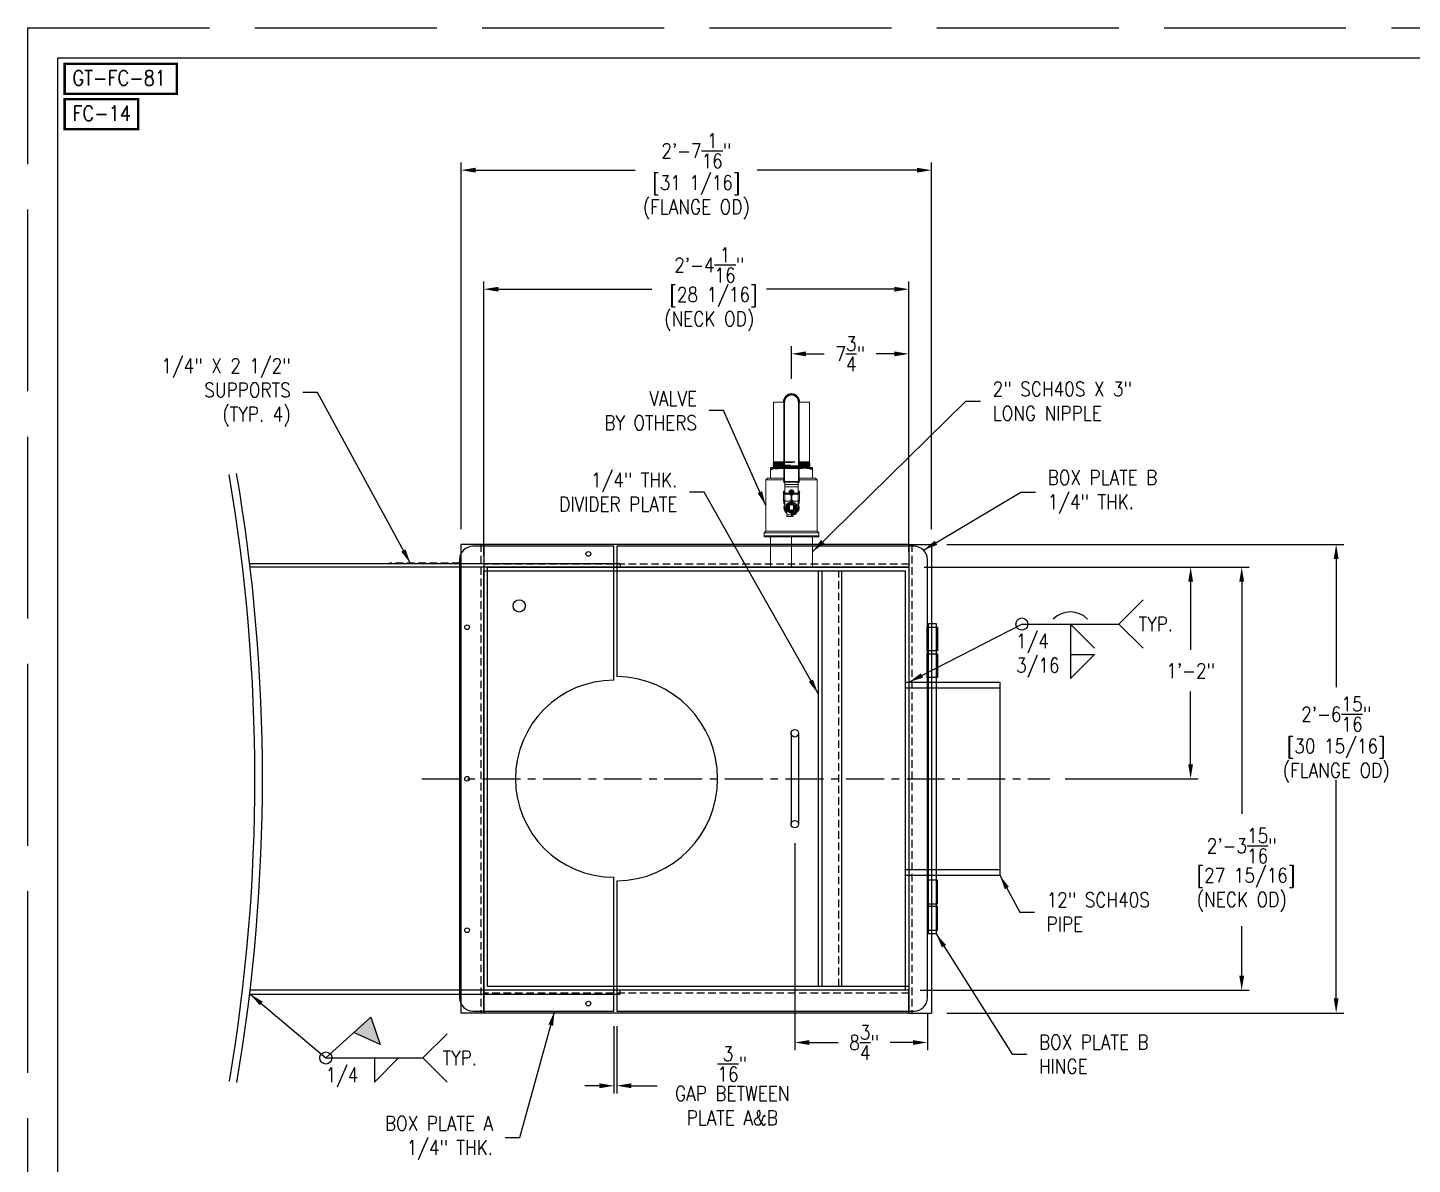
# Model space of a CAD drawing. Extents: x -36 to 1116, y 36 to 900.
# Drawn here: x -36 to 512, y 450 to 900 of the extents above; entities that cross this region are included whole.
import ezdxf
from ezdxf.enums import TextEntityAlignment as Align

# ---------------------------------------------------------------- set-up
doc = ezdxf.new("R2010")
doc.units = 0
doc.header["$LTSCALE"] = 12
doc.header["$MEASUREMENT"] = 0
doc.header["$PDMODE"] = 33
doc.header["$PDSIZE"] = -0.5
for name, pattern in [('AM_ISO02W050', [7.5, 6, -1.5]), ('CENTER', [2, 1.25, -0.25, 0.25, -0.25]), ('HIDDEN', [0.375, 0.25, -0.125])]:
    doc.linetypes.add(name, pattern=pattern)
doc.layers.get('0').update_dxf_attribs({"linetype": 'CONTINUOUS'})
doc.layers.get('Defpoints').update_dxf_attribs({"linetype": 'CONTINUOUS'})
for name, color, linetype in [('1.25x1.25x.25', 34, 'CONTINUOUS'), ('12 PIPE', 7, 'CONTINUOUS'), ('CENTER', 6, 'CENTER'), ('COVER', 3, 'CONTINUOUS'), ('DIM', 1, 'CONTINUOUS'), ('HANDLE', 2, 'CONTINUOUS'), ('HATCH', 11, 'CONTINUOUS'), ('SHELL', 40, 'CONTINUOUS'), ('TEXT', 4, 'CONTINUOUS')]:
    doc.layers.add(name, color=color, linetype=linetype)
doc.layers.add('AM_0', color=7, linetype='CONTINUOUS', lineweight=30)
doc.layers.add('AM_3', color=6, linetype='HIDDEN', lineweight=25)
doc.styles.add('ROMANS', font='ROMANS.shx', dxfattribs={"width": 0.85, "height": 5.76})
doc.styles.get("Standard").update_dxf_attribs({"font": 'sanss___.ttf'})
doc.dimstyles.get("Standard").update_dxf_attribs({"dimtxt": 0.18, "dimasz": 0.18, "dimexe": 0.18, "dimexo": 0.0625, "dimgap": 0.09, "dimtad": 0, "dimtih": 1, "dimtoh": 1, "dimdec": 4, "dimzin": 0, "dimdsep": 46, "dimtxsty": 'Standard', "dimcen": 0.09, "dimadec": 0, "dimazin": 0, "dimtfac": 1, "dimtdec": 4, "dimtofl": 0, "dimtmove": 0, "dimatfit": 3, "dimfxl": 1, "dimtolj": 1, "dimtzin": 0, "dimarcsym": 0})

# ---------------------------------------------------------------- blocks, each defined once
blk = doc.blocks.new('*D181')
at = {"layer": 'Defpoints', "color": 0, "transparency": 16777216}
for p in [(312.95, 796.4), (312.95, 686.33), (144.58, 684.83)]:
    blk.add_point(p, dxfattribs=at)
at = {"layer": 'DIM', "color": 0, "lineweight": -2, "transparency": 16777216}
for p, q in [((144.58, 690.83), (144.58, 799.4)), ((150.34, 796.4), (211.1, 796.4)), ((307.19, 796.4), (256.61, 796.4)), ((312.95, 692.33), (312.95, 799.4))]:
    blk.add_line(p, q, dxfattribs=at)
at = {"layer": 'DIM', "color": 0, "transparency": 16777216}
for points in [[(150.34, 797.36), (150.34, 795.44), (144.58, 796.4)], [(307.19, 797.36), (307.19, 795.44), (312.95, 796.4)]]:
    blk.add_solid(points, dxfattribs=at)
at = {"layer": 'DIM', "color": 0, "transparency": 16777216, "insert": (233.85, 796.4), "char_height": 5.76, "attachment_point": 5, "style": 'ROMANS'}
blk.add_mtext('\\A1;2\'-4{\\H1x;\\S1/16;}"\\P [28 1/16]\\P(NECK OD)', dxfattribs=at)
blk = doc.blocks.new('*D182')
at = {"layer": 'Defpoints', "color": 0, "transparency": 16777216}
for p in [(312.95, 686.33), (311.45, 518.71), (444.72, 518.71)]:
    blk.add_point(p, dxfattribs=at)
at = {"layer": 'DIM', "color": 0, "lineweight": -2, "transparency": 16777216}
for p, q in [((318.95, 686.33), (447.72, 686.33)), ((444.72, 680.57), (444.72, 588.58)), ((444.72, 524.47), (444.72, 544.15)), ((317.45, 518.71), (447.72, 518.71))]:
    blk.add_line(p, q, dxfattribs=at)
at = {"layer": 'DIM', "color": 0, "transparency": 16777216}
for points in [[(443.76, 680.57), (445.68, 680.57), (444.72, 686.33)], [(443.76, 524.47), (445.68, 524.47), (444.72, 518.71)]]:
    blk.add_solid(points, dxfattribs=at)
at = {"layer": 'DIM', "color": 0, "transparency": 16777216, "insert": (444.72, 566.36), "char_height": 5.76, "attachment_point": 5, "style": 'ROMANS'}
blk.add_mtext('\\A1;2\'-3{\\H1x;\\S15/16;}"\\P [27 15/16]\\P(NECK OD)', dxfattribs=at)
blk = doc.blocks.new('*D183')
at = {"layer": 'Defpoints', "color": 0, "transparency": 16777216}
for p in [(312.95, 686.33), (368.75, 602.52), (424.49, 602.52)]:
    blk.add_point(p, dxfattribs=at)
at = {"layer": 'DIM', "color": 0, "lineweight": -2, "transparency": 16777216}
for p, q in [((318.95, 686.33), (427.49, 686.33)), ((424.49, 680.57), (424.49, 653.51)), ((424.49, 608.28), (424.49, 637.06)), ((374.75, 602.52), (427.49, 602.52))]:
    blk.add_line(p, q, dxfattribs=at)
at = {"layer": 'DIM', "color": 0, "transparency": 16777216}
for points in [[(423.53, 680.57), (425.45, 680.57), (424.49, 686.33)], [(423.53, 608.28), (425.45, 608.28), (424.49, 602.52)]]:
    blk.add_solid(points, dxfattribs=at)
at = {"layer": 'DIM', "color": 0, "transparency": 16777216, "insert": (424.49, 645.29), "char_height": 5.76, "attachment_point": 5, "style": 'ROMANS'}
blk.add_mtext('\\A1;1\'-2"', dxfattribs=at)
blk = doc.blocks.new('*D184')
at = {"layer": 'Defpoints', "color": 0, "transparency": 16777216}
for p in [(321.9, 843.56), (135.58, 695.33), (321.9, 695.33)]:
    blk.add_point(p, dxfattribs=at)
at = {"layer": 'DIM', "color": 0, "lineweight": -2, "transparency": 16777216}
for p, q in [((135.58, 701.33), (135.58, 846.56)), ((321.9, 701.33), (321.9, 846.56)), ((141.34, 843.56), (204.58, 843.56)), ((316.14, 843.56), (252.9, 843.56))]:
    blk.add_line(p, q, dxfattribs=at)
at = {"layer": 'DIM', "color": 0, "transparency": 16777216}
for points in [[(141.34, 844.52), (141.34, 842.6), (135.58, 843.56)], [(316.14, 844.52), (316.14, 842.6), (321.9, 843.56)]]:
    blk.add_solid(points, dxfattribs=at)
at = {"layer": 'DIM', "color": 0, "transparency": 16777216, "char_height": 5.76, "attachment_point": 5, "style": 'ROMANS'}
for s, insert in [('\\A1;2\'-7{\\H1x;\\S1/16;}"', (228.74, 851.24)), ('\\A1;[31 1/16]\\P(FLANGE OD)', (228.74, 832.86))]:
    blk.add_mtext(s, dxfattribs=dict(at, insert=insert))
blk = doc.blocks.new('*D185')
at = {"layer": 'Defpoints', "color": 0, "transparency": 16777216}
for p in [(321.9, 695.33), (321.95, 509.71), (482.12, 509.71)]:
    blk.add_point(p, dxfattribs=at)
at = {"layer": 'DIM', "color": 0, "lineweight": -2, "transparency": 16777216}
for p, q in [((327.9, 695.33), (485.12, 695.33)), ((482.12, 689.57), (482.12, 638.77)), ((482.12, 515.47), (482.12, 602.02)), ((327.95, 509.71), (485.12, 509.71))]:
    blk.add_line(p, q, dxfattribs=at)
at = {"layer": 'DIM', "color": 0, "transparency": 16777216}
for points in [[(481.16, 689.57), (483.08, 689.57), (482.12, 695.33)], [(481.16, 515.47), (483.08, 515.47), (482.12, 509.71)]]:
    blk.add_solid(points, dxfattribs=at)
at = {"layer": 'DIM', "color": 0, "transparency": 16777216, "char_height": 5.76, "attachment_point": 5, "style": 'ROMANS'}
for s, insert in [('\\A1;2\'-6{\\H1x;\\S15/16;}"', (482.12, 628.08)), ('\\A1;[30 15/16]\\P(FLANGE OD)', (482.12, 609.7))]:
    blk.add_mtext(s, dxfattribs=dict(at, insert=insert))
blk = doc.blocks.new('*D190')
at = {"layer": 'Defpoints', "color": 0, "transparency": 16777216}
for p in [(266.45, 770.8), (266.45, 754.91), (312.95, 686.33)]:
    blk.add_point(p, dxfattribs=at)
at = {"layer": 'DIM', "color": 0, "lineweight": -2, "transparency": 16777216}
for p, q in [((266.45, 760.91), (266.45, 773.8)), ((312.95, 692.33), (312.95, 773.8)), ((272.21, 770.8), (279.42, 770.8)), ((307.19, 770.8), (299.98, 770.8))]:
    blk.add_line(p, q, dxfattribs=at)
at = {"layer": 'DIM', "color": 0, "transparency": 16777216}
for points in [[(272.21, 771.76), (272.21, 769.84), (266.45, 770.8)], [(307.19, 771.76), (307.19, 769.84), (312.95, 770.8)]]:
    blk.add_solid(points, dxfattribs=at)
at = {"layer": 'DIM', "color": 0, "transparency": 16777216, "insert": (289.7, 770.8), "char_height": 5.76, "attachment_point": 5, "style": 'ROMANS'}
blk.add_mtext('\\A1;7{\\H1x;\\S3/4;}"', dxfattribs=at)
blk = doc.blocks.new('*D191')
at = {"layer": 'Defpoints', "color": 0, "transparency": 16777216}
for p in [(267.76, 583.02), (320.26, 515.71), (267.76, 498.03)]:
    blk.add_point(p, dxfattribs=at)
at = {"layer": 'DIM', "color": 0, "lineweight": -2, "transparency": 16777216}
for p, q in [((267.76, 577.02), (267.76, 495.03)), ((320.26, 509.71), (320.26, 495.03)), ((273.52, 498.03), (284.9, 498.03)), ((314.5, 498.03), (305.46, 498.03))]:
    blk.add_line(p, q, dxfattribs=at)
at = {"layer": 'DIM', "color": 0, "transparency": 16777216}
for points in [[(273.52, 498.99), (273.52, 497.07), (267.76, 498.03)], [(314.5, 498.99), (314.5, 497.07), (320.26, 498.03)]]:
    blk.add_solid(points, dxfattribs=at)
at = {"layer": 'DIM', "color": 0, "transparency": 16777216, "insert": (295.18, 498.03), "char_height": 5.76, "attachment_point": 5, "style": 'ROMANS'}
blk.add_mtext('\\A1;8{\\H1x;\\S3/4;}"', dxfattribs=at)
blk = doc.blocks.new('*D218')
at = {"layer": 'Defpoints', "color": 0, "transparency": 16777216}
for p in [(196.14, 510.46), (197.26, 510.46), (196.14, 480.9)]:
    blk.add_point(p, dxfattribs=at)
at = {"layer": 'DIM', "color": 0, "lineweight": -2, "transparency": 16777216}
for p, q in [((196.14, 504.46), (196.14, 477.9)), ((197.26, 504.46), (197.26, 477.9)), ((190.38, 480.9), (184.62, 480.9)), ((203.02, 480.9), (213.24, 480.9))]:
    blk.add_line(p, q, dxfattribs=at)
at = {"layer": 'DIM', "color": 0, "transparency": 16777216}
for points in [[(190.38, 481.86), (190.38, 479.94), (196.14, 480.9)], [(203.02, 481.86), (203.02, 479.94), (197.26, 480.9)]]:
    blk.add_solid(points, dxfattribs=at)
at = {"layer": 'DIM', "color": 0, "transparency": 16777216, "insert": (242.98, 480.9), "char_height": 5.76, "attachment_point": 5, "style": 'ROMANS'}
blk.add_mtext('\\A1;{\\H1x;\\S3/16;}"\\PGAP BETWEEN\\PPLATE A&B', dxfattribs=at)
blk = doc.blocks.new('A$C0E4B500F')
at = {"layer": 'HATCH'}
blk.add_hatch(color=3, dxfattribs=at).paths.add_polyline_path([(10.5, 19.5), (0, 24), (0, 15)])
at = {"layer": 'DIM'}
for p, q in [((0, 0), (0, 24)), ((0, 24), (10.5, 19.5)), ((10.5, 19.5), (0, 15))]:
    blk.add_line(p, q, dxfattribs=at)
blk = doc.blocks.new('A$C7fe541e7')
at = {"layer": 'AM_0', "lineweight": 18}
for p, q in [((-26.81, 32.64), (-26.81, 20.82)), ((-26.81, 32.64), (-24.78, 32.64)), ((-24.66, 32.76), (-24.78, 32.76)), ((-24.78, 16.95), (-24.78, 32.76)), ((-24.66, 32.76), (-24.66, 16.95)), ((-21.84, 32.76), (-21.72, 32.76)), ((-21.84, 16.95), (-21.84, 32.76)), ((-21.72, 32.76), (-21.72, 16.95)), ((-21.72, 32.64), (-19.69, 32.64)), ((-19.69, 20.82), (-19.69, 32.64)), ((-27.38, 19.36), (-27.38, 19.73)), ((-27.38, 19.73), (-25.31, 19.73)), ((-27.38, 17.62), (-27.38, 19.36)), ((-26.81, 20.82), (-26.8, 20.75)), ((-24.78, 20.82), (-26.81, 20.82)), ((-26.79, 20.76), (-26.81, 20.75)), ((-26.81, 20.74), (-26.81, 20.71)), ((-26.81, 20.71), (-26.78, 20.69)), ((-26.81, 20.71), (-26.8, 20.71)), ((-26.73, 20.53), (-26.8, 20.48)), ((-26.8, 20.48), (-26.8, 20.45)), ((-26.79, 20.22), (-26.79, 20.19)), ((-26.79, 19.96), (-26.78, 19.93)), ((-26.78, 20.69), (-26.73, 20.52)), ((-26.78, 19.93), (-26.77, 19.93)), ((-26.7, 20.39), (-26.67, 20.29)), ((-26.62, 20.09), (-26.62, 20.06)), ((-26.62, 19.83), (-26.62, 19.8)), ((-26.16, 20.11), (-25.99, 20.11)), ((-25.31, 19.73), (-24.78, 19.73)), ((-24.78, 20.49), (-25.18, 20.49)), ((-24.78, 20.75), (-24.85, 20.75)), ((-20.14, 20.82), (-21.72, 20.82)), ((-21.24, 20.8), (-21.72, 20.79)), ((-21.58, 20.53), (-21.72, 20.53)), ((-21.5, 19.75), (-21.72, 19.75)), ((-21.72, 19.73), (-21.19, 19.73)), ((-19.12, 19.73), (-21.19, 19.73)), ((-20.34, 20.81), (-20.15, 20.82)), ((-20.15, 20.82), (-20.14, 20.82)), ((-19.69, 20.82), (-20.14, 20.82)), ((-19.88, 19.93), (-19.88, 19.96)), ((-19.86, 20.18), (-19.84, 20.23)), ((-19.8, 20.41), (-19.76, 20.54)), ((-19.77, 20.53), (-19.7, 20.58)), ((-19.74, 20.64), (-19.69, 20.82)), ((-19.69, 20.61), (-19.74, 20.64)), ((-19.72, 20.32), (-19.73, 20.31)), ((-19.72, 19.8), (-19.72, 19.83)), ((-19.71, 20.06), (-19.71, 20.09)), ((-19.7, 20.58), (-19.7, 20.58)), ((-19.7, 20.32), (-19.7, 20.35)), ((-19.69, 20.58), (-19.69, 20.61)), ((-19.12, 19.73), (-19.12, 19.36)), ((-19.12, 17.62), (-19.12, 19.36)), ((-28.01, 17.62), (-28.34, 17.29)), ((-28.34, 17.29), (-28.34, 7.13)), ((-24.78, 17.29), (-28.34, 17.29)), ((-27.38, 17.62), (-28.01, 17.62)), ((-24.78, 17.62), (-27.38, 17.62)), ((-24.66, 16.95), (-24.78, 16.95)), ((-24.66, 16.95), (-21.84, 16.95)), ((-24.66, 16.83), (-24.66, 16.95)), ((-21.84, 16.83), (-24.66, 16.83)), ((-24.6, 16.83), (-24.6, 16.33)), ((-21.9, 16.83), (-21.9, 16.33)), ((-21.72, 16.95), (-21.84, 16.95)), ((-21.84, 16.83), (-21.84, 16.95)), ((-19.12, 17.62), (-21.72, 17.62)), ((-18.16, 17.29), (-21.72, 17.29)), ((-18.49, 17.62), (-19.12, 17.62)), ((-18.16, 17.29), (-18.49, 17.62)), ((-18.16, 7.13), (-18.16, 17.29)), ((-24.84, 14.84), (-24.84, 14.62)), ((-24.84, 13.23), (-24.84, 14.62)), ((-24.6, 16.33), (-21.9, 16.33)), ((-24.6, 15.9), (-24.6, 16.33)), ((-21.9, 15.9), (-24.6, 15.9)), ((-24.6, 15.9), (-24.6, 14.62)), ((-24.6, 14.62), (-23.55, 14.62)), ((-23.55, 14.45), (-24.6, 14.45)), ((-24.6, 14.45), (-24.6, 13.06)), ((-22.87, 15.01), (-23.63, 15.01)), ((-23.55, 14.45), (-23.55, 14.62)), ((-23.31, 14.45), (-23.31, 14.28)), ((-23.31, 13.23), (-23.31, 14.28)), ((-23.19, 14.28), (-23.19, 14.45)), ((-23.19, 13.23), (-23.19, 14.28)), ((-22.95, 14.62), (-22.95, 14.45)), ((-22.95, 14.62), (-21.9, 14.62)), ((-21.9, 14.45), (-22.95, 14.45)), ((-21.9, 16.33), (-21.9, 15.9)), ((-21.9, 15.9), (-21.9, 14.62)), ((-21.9, 13.06), (-21.9, 14.45)), ((-21.66, 14.62), (-21.66, 14.84)), ((-21.66, 14.62), (-21.66, 13.23)), ((-24.75, 12.6), (-24.75, 13.1)), ((-24.75, 12.6), (-24.72, 12.6)), ((-24.72, 13.09), (-24.72, 12.6)), ((-24.72, 12.6), (-24.72, 12.57)), ((-24.72, 12.6), (-24.6, 12.6)), ((-24.6, 12.57), (-24.72, 12.57)), ((-24.6, 13.06), (-24.6, 11.82)), ((-23.55, 13.06), (-24.6, 13.06)), ((-24.28, 12.42), (-23.77, 12.72)), ((-24.28, 11.82), (-24.28, 12.42)), ((-24.28, 11.23), (-24.28, 11.82)), ((-23.77, 10.93), (-24.28, 11.23)), ((-23.77, 12.72), (-23.25, 13.01)), ((-23.62, 12.36), (-23.62, 12.27)), ((-23.62, 11.37), (-23.62, 12.27)), ((-23.62, 11.37), (-23.62, 11.28)), ((-23.14, 13.13), (-23.36, 13.13)), ((-23.31, 13.23), (-23.19, 13.23)), ((-23.25, 13.01), (-22.73, 12.72)), ((-21.9, 13.06), (-22.95, 13.06)), ((-22.87, 12.27), (-22.87, 12.36)), ((-22.87, 12.27), (-22.87, 11.37)), ((-22.87, 11.28), (-22.87, 11.37)), ((-22.73, 12.72), (-22.22, 12.42)), ((-22.22, 11.23), (-22.73, 10.93)), ((-22.22, 12.42), (-22.22, 11.82)), ((-22.22, 11.82), (-22.22, 11.23)), ((-21.9, 13.06), (-21.9, 11.82)), ((-21.9, 12.6), (-21.78, 12.6)), ((-21.78, 12.57), (-21.9, 12.57)), ((-21.78, 12.6), (-21.78, 13.09)), ((-21.75, 12.6), (-21.78, 12.6)), ((-21.78, 12.57), (-21.78, 12.6)), ((-21.75, 13.1), (-21.75, 12.6)), ((-24.15, 10.82), (-24.15, 10.38)), ((-24.15, 10.38), (-23.25, 10.38)), ((-24.15, 10.01), (-24.15, 10.38)), ((-23.25, 10.01), (-24.15, 10.01)), ((-23.25, 10.63), (-23.77, 10.93)), ((-22.73, 10.93), (-23.25, 10.63)), ((-23.25, 10.38), (-23.25, 10.47)), ((-23.25, 10.38), (-23.25, 10.01)), ((-23.25, 10.11), (-23.22, 10.11)), ((-23.22, 10.44), (-23.22, 10.47)), ((-23.22, 10.44), (-23.22, 10.11)), ((-23.22, 10.08), (-23.22, 10.11)), ((-23.22, 10.11), (-22.98, 10.11)), ((-22.98, 10.08), (-23.22, 10.08)), ((-22.98, 10.11), (-22.91, 10.48)), ((-22.98, 10.11), (-22.95, 10.11)), ((-22.98, 10.08), (-22.98, 10.11)), ((-22.88, 10.51), (-22.95, 10.11)), ((-22.91, 10.48), (-22.92, 10.51)), ((-28.34, 7.13), (-28.66, 6.81)), ((-28.66, 6.81), (-28.66, 6.22)), ((-17.84, 6.81), (-28.66, 6.81)), ((-28.66, 6.22), (-28.66, 6.02)), ((-17.84, 6.22), (-28.66, 6.22)), ((-17.84, 6.02), (-28.66, 6.02)), ((-18.16, 7.13), (-28.34, 7.13)), ((-27.38, 0), (-27.38, 6.02)), ((-23.25, 0), (-23.25, 6.02)), ((-19.12, 0), (-19.12, 6.02)), ((-17.84, 6.81), (-18.16, 7.13)), ((-17.84, 6.22), (-17.84, 6.81)), ((-17.84, 6.02), (-17.84, 6.22))]:
    blk.add_line(p, q, dxfattribs=at)
at = {"layer": 'AM_0', "flags": 128}
for points in [[(-26.54, 20.72), (-26.73, 20.72), (-26.81, 20.71)], [(-26.8, 20.48), (-26.78, 20.75), (-26.66, 20.76), (-26.43, 20.76), (-26.12, 20.77), (-25.72, 20.78), (-25.27, 20.79), (-24.78, 20.53)], [(-26.8, 20.45), (-26.72, 20.4), (-26.69, 20.38)], [(-26.79, 20.22), (-26.75, 20.49), (-26.6, 20.5), (-26.36, 20.5), (-26.02, 20.51), (-25.61, 20.52), (-25.13, 20.53), (-24.78, 20.27)], [(-26.66, 20.46), (-26.78, 20.45), (-26.79, 20.45)], [(-26.67, 20.3), (-26.71, 20.27), (-26.79, 20.22)], [(-26.78, 19.96), (-26.79, 20.22), (-26.71, 20.23), (-26.54, 20.24), (-26.27, 20.25), (-25.92, 20.25), (-25.49, 20.26), (-25, 20.27), (-24.78, 20.01)], [(-26.79, 20.19), (-26.71, 20.14), (-26.62, 20.09)], [(-26.74, 20.19), (-26.79, 20.19), (-26.79, 20.19)], [(-26.62, 20.06), (-26.7, 20.01), (-26.79, 19.96)], [(-26.47, 19.94), (-26.68, 19.94), (-26.78, 19.93)], [(-26.78, 19.92), (-26.7, 19.88), (-26.62, 19.83)], [(-26.61, 19.8), (-26.7, 19.75), (-26.78, 19.7)], [(-26.3, 20.21), (-26.57, 20.2), (-26.74, 20.19)], [(-26.69, 20.39), (-26.7, 20.39), (-26.64, 20.4), (-26.49, 20.4), (-26.24, 20.41), (-25.91, 20.42), (-25.5, 20.43), (-25.04, 20.44), (-24.78, 20.44)], [(-24.78, 20.33), (-24.92, 20.33), (-25.4, 20.33), (-25.81, 20.32), (-26.16, 20.31), (-26.42, 20.31), (-26.59, 20.3), (-26.67, 20.3), (-26.66, 20.29)], [(-26.1, 20.47), (-26.43, 20.47), (-26.66, 20.46)], [(-26.6, 19.8), (-26.58, 19.54), (-26.44, 19.55), (-26.21, 19.55), (-25.89, 19.56), (-25.48, 19.57), (-25, 19.58), (-24.46, 19.58), (-23.89, 19.59), (-23.3, 19.6), (-22.7, 19.61), (-22.13, 19.61), (-21.59, 19.62), (-21.1, 19.63), (-20.67, 19.64), (-20.33, 19.64), (-20.08, 19.65), (-19.93, 19.66), (-19.89, 19.67), (-19.95, 19.67), (-20.11, 19.68), (-20.38, 19.69), (-20.73, 19.69), (-21.16, 19.7), (-21.66, 19.71), (-22.21, 19.72), (-22.79, 19.72), (-23.38, 19.73), (-23.98, 19.74), (-24.54, 19.75), (-25.07, 19.75), (-25.54, 19.76), (-25.94, 19.77), (-26.26, 19.78), (-26.48, 19.78), (-26.59, 19.79), (-26.61, 19.8), (-26.52, 19.81), (-26.32, 19.81), (-26.03, 19.82), (-25.65, 19.83), (-25.19, 19.83), (-24.68, 19.84), (-24.12, 19.85), (-23.53, 19.86), (-22.93, 19.86), (-22.34, 19.87), (-21.79, 19.88), (-21.27, 19.89), (-20.82, 19.89), (-20.45, 19.9), (-20.16, 19.91), (-19.97, 19.92), (-19.89, 19.92), (-19.91, 19.93), (-20.03, 19.94), (-20.26, 19.95), (-20.58, 19.95), (-20.98, 19.96), (-21.46, 19.97), (-21.99, 19.97), (-22.56, 19.98), (-23.15, 19.99), (-23.75, 20), (-24.33, 20), (-24.88, 20.01), (-25.38, 20.02), (-25.8, 20.03), (-26.15, 20.03), (-26.41, 20.04), (-26.57, 20.05), (-26.62, 20.06), (-26.57, 20.06), (-26.41, 20.07), (-26.16, 20.08), (-25.81, 20.09), (-25.38, 20.09), (-24.89, 20.1), (-24.78, 19.84)], [(-26.6, 19.83), (-26.58, 19.57), (-26.44, 19.58), (-26.21, 19.59), (-25.89, 19.59), (-25.48, 19.6), (-25, 19.61), (-24.78, 19.87)], [(-25.86, 20.74), (-26.24, 20.73), (-26.54, 20.72)], [(-25.77, 19.96), (-26.17, 19.95), (-26.47, 19.94)], [(-25.49, 20.22), (-25.94, 20.22), (-26.3, 20.21)], [(-26.15, 19.73), (-25.88, 19.99), (-25.45, 20), (-24.95, 20.01), (-24.78, 19.75)], [(-25.18, 20.49), (-25.68, 20.48), (-26.1, 20.47)], [(-24.85, 20.75), (-25.39, 20.75), (-25.86, 20.74)], [(-24.78, 19.97), (-25.29, 19.97), (-25.77, 19.96)], [(-24.78, 20.23), (-24.97, 20.23), (-25.49, 20.22)], [(-24.78, 19.7), (-24.78, 19.7), (-25.31, 19.73)], [(-24.78, 20.79), (-24.74, 20.79), (-24.18, 20.8), (-23.58, 20.81), (-23.09, 20.81), (-22.6, 20.82)], [(-21.72, 20.31), (-21.69, 20.57), (-21.18, 20.57), (-20.72, 20.58), (-20.34, 20.59), (-20.03, 20.6), (-19.83, 20.6), (-19.71, 20.61), (-19.71, 20.35)], [(-19.81, 20.41), (-19.8, 20.41), (-19.89, 20.4), (-20.08, 20.39), (-20.31, 20.39), (-20.61, 20.38), (-20.96, 20.38), (-21.37, 20.37), (-21.72, 20.37)], [(-21.72, 20.05), (-21.57, 20.31), (-21.06, 20.32), (-20.63, 20.32), (-20.26, 20.33), (-19.98, 20.34), (-19.8, 20.34), (-19.71, 20.35), (-19.72, 20.09)], [(-20.87, 20.28), (-21.37, 20.27), (-21.72, 20.27)], [(-21.72, 20.18), (-21.57, 20.19), (-21.1, 20.19), (-20.68, 20.2), (-20.35, 20.21), (-20.09, 20.22), (-19.92, 20.23), (-19.85, 20.23), (-19.85, 20.24)], [(-19.86, 20.18), (-19.86, 20.18), (-19.92, 20.17), (-20.07, 20.17), (-20.33, 20.16), (-20.67, 20.15), (-21.09, 20.15), (-21.58, 20.14), (-21.72, 20.14)], [(-21.72, 19.79), (-21.43, 20.05), (-20.96, 20.06), (-20.53, 20.06), (-20.19, 20.07), (-19.93, 20.08), (-19.77, 20.08), (-19.71, 20.09), (-19.72, 19.83)], [(-21.17, 20.02), (-21.71, 20.01), (-21.72, 20.01)], [(-21.72, 19.91), (-21.27, 19.92), (-20.82, 19.93), (-20.45, 19.93), (-20.16, 19.94), (-19.97, 19.95), (-19.89, 19.96), (-19.89, 19.96)], [(-21.19, 19.73), (-21.33, 19.72), (-21.72, 19.7)], [(-20.59, 20.55), (-21.05, 20.54), (-21.58, 20.53)], [(-20.54, 19.77), (-20.99, 19.76), (-21.5, 19.75)], [(-20.34, 20.81), (-20.75, 20.81), (-21.24, 20.8)], [(-20.31, 20.03), (-20.7, 20.02), (-21.17, 20.02)], [(-20.1, 20.3), (-20.44, 20.29), (-20.87, 20.28)], [(-19.94, 20.56), (-20.22, 20.56), (-20.59, 20.55)], [(-19.92, 19.78), (-20.19, 19.77), (-20.54, 19.77)], [(-19.81, 20.05), (-20.01, 20.04), (-20.31, 20.03)], [(-19.73, 20.31), (-19.86, 20.3), (-20.1, 20.3)], [(-19.7, 20.58), (-19.76, 20.57), (-19.94, 20.56)], [(-19.73, 19.79), (-19.77, 19.79), (-19.92, 19.78)], [(-19.89, 19.7), (-19.8, 19.75), (-19.72, 19.79)], [(-19.88, 19.96), (-19.8, 20.01), (-19.71, 20.06)], [(-19.72, 19.83), (-19.8, 19.88), (-19.88, 19.93)], [(-19.71, 20.09), (-19.79, 20.14), (-19.86, 20.18)], [(-19.85, 20.23), (-19.79, 20.27), (-19.7, 20.32)], [(-19.7, 20.35), (-19.78, 20.4), (-19.81, 20.41)], [(-19.72, 20.06), (-19.72, 20.05), (-19.81, 20.05)], [(-23.25, 14.62), (-23.12, 14.64), (-22.99, 14.68), (-22.9, 14.76), (-22.85, 14.84), (-22.84, 14.94), (-22.87, 15.03), (-22.94, 15.11), (-23.05, 15.17), (-23.18, 15.21), (-23.32, 15.21), (-23.45, 15.17), (-23.56, 15.11), (-23.63, 15.03), (-23.66, 14.94), (-23.65, 14.84), (-23.6, 14.76), (-23.51, 14.68), (-23.38, 14.64), (-23.25, 14.62)], [(-24.15, 10.7), (-24.32, 10.84), (-24.46, 11.04), (-24.58, 11.26), (-24.65, 11.49), (-24.68, 11.75), (-24.63, 12.22), (-24.6, 12.29)], [(-21.9, 12.31), (-21.84, 12.12), (-21.81, 11.88), (-21.83, 11.63), (-21.96, 11.18), (-22.23, 10.79), (-22.41, 10.63), (-22.62, 10.5), (-22.89, 10.41)]]:
    blk.add_lwpolyline(points, dxfattribs=at)
at = {"layer": 'AM_0'}
blk.add_circle((-23.25, 11.82), 0.764, dxfattribs=at)
for centre, radius, start, end in [((-23.25, 32.76), 1.53, 360, 180), ((-23.25, 32.76), 1.41, 360, 180), ((-25.26, 13.48), 6.24, 90.4703, 109.7858), ((-25.07, -14.61), 35.41, 89.5368, 92.7785), ((-24.81, -14.79), 35.53, 89.9517, 93.164), ((-24.94, -19.29), 39.85, 89.7761, 92.5792), ((-22.53, -129.68), 149.83, 90.8594, 91.3206), ((-23.59, -990.92), 1011.04, 90.06747, 90.1358), ((-13.21, -826.81), 847, 90.69191, 90.78276), ((-23.76, 171.79), 151.02, 270.774, 271.3687), ((-21.75, 57.48), 36.99, 270.049, 273.0623), ((-21.28, 13.23), 6.49, 70.5863, 89.1575), ((-21.34, 70.51), 49.71, 271.1518, 271.3872), ((-24.66, 16.95), 0.12, 180, 270), ((-21.84, 16.95), 0.12, 270, 360), ((-24.63, 14.8), 0.214, 81.9505, 168.5782), ((-24.63, 14.66), 0.214, 191.4218, 278.0495), ((-23.28, 15.28), 0.433, 215.0974, 274.061), ((-23.52, 14.41), 0.214, 11.4218, 98.0495), ((-23.52, 14.24), 0.214, 11.4218, 98.0495), ((-23.22, 15.28), 0.433, 265.939, 324.9026), ((-22.98, 14.41), 0.214, 81.9505, 168.5782), ((-22.98, 14.24), 0.214, 81.9505, 168.5782), ((-21.87, 14.8), 0.214, 11.4218, 98.0495), ((-21.87, 14.66), 0.214, 261.9505, 348.5782), ((-24.63, 13.28), 0.214, 191.4218, 278.0495), ((-24.72, 12.6), 0.03, 180, 270), ((-23.25, 11.82), 1.35, 180, 228.1897), ((-23.25, 11.82), 1.03, 120, 180), ((-23.25, 11.82), 1.03, 180, 240), ((-23.25, 11.82), 0.657, 124.8044, 235.1956), ((-23.25, 11.82), 1.03, 60, 120), ((-23.25, 11.82), 0.657, 55.1956, 124.8044), ((-23.25, 11.82), 0.587, 50.3276, 129.6724), ((-23.25, 11.82), 0.587, 230.3276, 309.6724), ((-23.25, 11.82), 0.657, 235.1956, 304.8044), ((-23.52, 13.28), 0.214, 261.9505, 348.5782), ((-23.25, 11.82), 1.35, 270, 0), ((-22.98, 13.28), 0.214, 191.4218, 278.0495), ((-23.25, 11.82), 0.657, 304.8044, 55.1956), ((-23.25, 11.82), 1.03, 0, 60), ((-23.25, 11.82), 1.03, 300, 0), ((-21.87, 13.28), 0.214, 261.9505, 348.5782), ((-21.78, 12.6), 0.03, 270, 0), ((-23.25, 11.82), 1.03, 240, 300), ((-23.23, 10.79), 0.345, 267.5093, 272.4907), ((-23.22, 10.11), 0.03, 180, 270), ((-23.25, 11.82), 1.38, 271.2457, 284.2745), ((-22.98, 10.11), 0.03, 270, 350), ((-23.27, 11.06), 0.68, 302.0975, 305.6037), ((-22.85, 10.5), 0.03, 107.0383, 170)]:
    blk.add_arc(centre, radius, start, end, dxfattribs=at)

msp = doc.modelspace()

# ---------------------------------------------------------------- linework, layer by layer
for p, q in [((-24, 72), (-24, 888)), ((-24, 888), (1080, 888))]:
    msp.add_line(p, q)
at = {"layer": '1.25x1.25x.25'}
for p, q in [((135.57556, 695.33126), (135.57556, 509.70626)), ((144.57556, 695.33126), (135.57556, 695.33126)), ((144.57556, 695.33126), (144.57556, 509.70626)), ((312.95056, 695.33126), (144.57556, 695.33126)), ((312.95056, 695.33126), (312.95056, 509.70626)), ((312.95056, 695.33126), (321.95056, 695.33126)), ((321.95056, 695.33126), (321.95056, 509.70626)), ((312.95056, 686.33126), (144.57556, 686.33126)), ((312.95056, 518.70626), (144.57556, 518.70626)), ((144.57556, 509.70626), (144.57556, 518.70626)), ((312.95056, 509.70626), (312.95056, 518.70626)), ((144.57556, 509.70626), (135.57556, 509.70626)), ((312.95056, 509.70626), (144.57556, 509.70626)), ((312.95056, 509.70626), (321.95056, 509.70626))]:
    msp.add_line(p, q, dxfattribs=at)
at = {"layer": '1.25x1.25x.25', "linetype": 'HIDDEN'}
for p, q in [((143.45056, 695.33126), (143.45056, 509.70626)), ((314.07556, 695.33126), (314.07556, 509.70626)), ((312.95056, 687.45626), (144.57556, 687.45626)), ((312.95056, 517.58126), (144.57556, 517.58126))]:
    msp.add_line(p, q, dxfattribs=at)
at = {"layer": '12 PIPE'}
for p, q in [((311.45056, 640.76876), (348.95056, 640.76876)), ((311.45056, 638.51876), (348.95056, 638.51876)), ((348.95056, 640.76876), (348.95056, 564.26876)), ((311.45056, 566.51876), (348.95056, 566.51876)), ((311.45056, 564.26876), (348.95056, 564.26876))]:
    msp.add_line(p, q, dxfattribs=at)
at = {"layer": 'AM_3'}
msp.add_line((135.1298, 687.85052), (107.21439, 687.85925), dxfattribs=at)
at = {"layer": 'CENTER'}
msp.add_line((120.09153, 602.51876), (368.75037, 602.51876), dxfattribs=at)
at = {"layer": 'COVER'}
for p, q in [((196.13806, 694.58126), (140.26306, 694.58126)), ((196.13806, 641.51876), (196.13806, 694.58126)), ((197.26306, 694.58126), (197.26306, 643.01485)), ((315.01306, 694.58126), (197.26306, 694.58126)), ((51.89, 687.83126), (198.57556, 687.83126)), ((198.57556, 686.33126), (52.0674, 686.33126)), ((135.01306, 689.33126), (135.01306, 515.70626)), ((146.07556, 686.33126), (312.95056, 686.33126)), ((146.07556, 520.20626), (146.07556, 686.33126)), ((198.57556, 687.83126), (198.57556, 686.33126)), ((198.57556, 687.83126), (198.57556, 686.33126)), ((312.95056, 686.33126), (312.95056, 520.20626)), ((320.26306, 515.70626), (320.26306, 689.33126)), ((144.57556, 518.70626), (144.57556, 684.83126)), ((144.57556, 684.83126), (311.45056, 684.83126)), ((276.95056, 684.83126), (276.95056, 520.20626)), ((278.45056, 684.83126), (278.45056, 520.20626)), ((286.31452, 520.20626), (286.31452, 684.83126)), ((311.45056, 684.83126), (311.45056, 518.70626)), ((320.18487, 653.14376), (320.18487, 662.51876)), ((320.18487, 662.51876), (324.30987, 662.51876)), ((324.30987, 662.51876), (324.30987, 653.14376)), ((324.30987, 653.14376), (320.18487, 653.14376)), ((320.18487, 642.64376), (320.18487, 652.01876)), ((320.18487, 652.01876), (324.30987, 652.01876)), ((324.30987, 652.01876), (324.30987, 642.64376)), ((324.30987, 642.64376), (320.18487, 642.64376)), ((196.13806, 510.45626), (196.13806, 563.51876)), ((197.26306, 562.02266), (197.26306, 510.45626)), ((320.18487, 562.39376), (320.18487, 553.01876)), ((324.30987, 562.39376), (320.18487, 562.39376)), ((324.30987, 553.01876), (324.30987, 562.39376)), ((320.18487, 553.01876), (324.30987, 553.01876)), ((320.18487, 551.89376), (320.18487, 542.51876)), ((324.30987, 551.89376), (320.18487, 551.89376)), ((324.30987, 542.51876), (324.30987, 551.89376)), ((320.18487, 542.51876), (324.30987, 542.51876)), ((51.89, 517.20626), (198.57556, 517.20626)), ((198.57556, 518.70626), (52.0674, 518.70626)), ((311.45056, 518.70626), (144.57556, 518.70626)), ((312.95056, 520.20626), (146.07556, 520.20626)), ((198.57556, 517.20626), (198.57556, 518.70626)), ((140.26306, 510.45626), (196.13806, 510.45626)), ((197.26306, 510.45626), (315.01306, 510.45626))]:
    msp.add_line(p, q, dxfattribs=at)
at = {"layer": 'COVER', "linetype": 'HIDDEN'}
msp.add_line((285.25386, 520.20626), (285.25386, 684.83126), dxfattribs=at)
at = {"layer": 'COVER'}
msp.add_lwpolyline([(320.74737, 664.01876), (323.74737, 664.01876), (323.74737, 541.01876), (320.74737, 541.01876)], close=True, dxfattribs=at)
for centre, radius in [((186.01306, 691.58126), 0.9375), ((158.63806, 670.95626), 2.4375), ((138.01306, 662.51876), 0.9375), ((138.01306, 602.51876), 0.9375), ((138.01306, 542.51876), 0.9375), ((186.01306, 513.45626), 0.9375)]:
    msp.add_circle(centre, radius, dxfattribs=at)
for centre, radius, start, end in [((140.26306, 689.33126), 5.25, 90, 180), ((315.01306, 689.33126), 5.25, 0, 90), ((196.13806, 602.51876), 39, 90, 270), ((196.70056, 602.51876), 40.5, 270.7958003, 89.2041997), ((140.26306, 515.70626), 5.25, 180, 270), ((315.01306, 515.70626), 5.25, 270, 0)]:
    msp.add_arc(centre, radius, start, end, dxfattribs=at)
at = {"layer": 'Defpoints', "linetype": 'AM_ISO02W050'}
for p, q in [((-36, 36), (-36, 900)), ((-36, 900), (1116, 900))]:
    msp.add_line(p, q, dxfattribs=at)
at = {"layer": 'DIM'}
for p, q in [((396.09269, 663.78187), (405.69269, 673.38187)), ((357.69269, 663.78187), (396.09269, 663.78187)), ((376.89269, 663.78187), (376.89269, 642.18187)), ((376.89269, 663.78187), (386.49269, 654.18187)), ((396.09269, 663.78187), (405.69269, 654.18187)), ((376.89269, 651.78187), (386.49269, 651.78187)), ((376.89269, 642.18187), (386.49269, 651.78187)), ((120.4656, 491.91336), (130.0656, 501.51336)), ((82.0656, 491.91336), (120.4656, 491.91336)), ((101.2656, 482.31336), (110.8656, 491.91336)), ((101.2656, 491.91336), (101.2656, 482.31336)), ((120.4656, 491.91336), (130.0656, 482.31336))]:
    msp.add_line(p, q, dxfattribs=at)
for centre in [(357.69269, 663.78187), (82.0656, 491.91336)]:
    msp.add_circle(centre, 2.4, dxfattribs=at)
msp.add_arc((376.89269, 658.98187), 9.6, 45, 135, dxfattribs=at)
at = {"layer": 'HANDLE'}
for p, q in [((266.26306, 620.51876), (266.26306, 584.51876)), ((269.26306, 620.51876), (269.26306, 584.51876))]:
    msp.add_line(p, q, dxfattribs=at)
for centre in [(267.76306, 620.51876), (267.76306, 584.51876)]:
    msp.add_circle(centre, 1.5, dxfattribs=at)
at = {"layer": 'SHELL'}
for points in [[(43.87728, 482.68529, 0.084375269), (43.77348, 722.96296)], [(43.87728, 482.68529, 0.084375269), (43.77348, 722.96296)], [(46.83508, 482.18389, 0.084375269), (46.73085, 723.46691)], [(46.83508, 482.18389, 0.084375269), (46.73085, 723.46691)]]:
    msp.add_lwpolyline(points, format="xyb", dxfattribs=at)
at = {"layer": 'TEXT', "const_width": 0.96}
for points in [[(-21.35958, 885.72191), (-21.35958, 873.81515), (23.0795, 873.81515), (23.0795, 885.72191)], [(-21.35958, 871.72488), (-21.35958, 859.81812), (7.76912, 859.81812), (7.76912, 871.72488)]]:
    msp.add_lwpolyline(points, close=True, dxfattribs=at)

# ---------------------------------------------------------------- block references
at = {"rotation": 312.1477859108951}
msp.add_blockref('A$C0E4B500F', (82.0656, 491.9813), dxfattribs=at)
at = {"layer": 'DIM', "xscale": 2, "yscale": 2, "zscale": 2}
msp.add_blockref('A$C7fe541e7', (312.95056, 686.33126), dxfattribs=at)

# ---------------------------------------------------------------- texts
at = {"layer": 'DIM', "style": 'ROMANS', "width": 0.85}
for p in [(410.73903, 663.78187), (135.11194, 491.91336)]:
    msp.add_text('TYP.', height=5.76, dxfattribs=at).set_placement(p, align=Align.MIDDLE_CENTER)
for s, p in [('1/4', (355.38869, 654.18187)), ('3/16', (355.38869, 644.58187)), ('1/4', (81.92785, 482.31336))]:
    msp.add_text(s, height=5.76, dxfattribs=at).set_placement(p)
at = {"layer": 'DIM', "char_height": 5.76, "style": 'ROMANS'}
for s, insert, attachment_point in [('1/4" X 2 1/2"\\PSUPPORTS\\P(TYP. 4)', (68.14032, 755.5277), 6), ('2" SCH40S X 3"\\PLONG NIPPLE', (346.08699, 752.06906), 4), ('VALVE\\PBY OTHERS', (229.01933, 748.31352), 6), ('1/4" THK.\\PDIVIDER PLATE', (221.2434, 716.04696), 6), ('BOX PLATE B\\P1/4" THK.', (367.86489, 716.05725), 4), ('12" SCH40S\\PPIPE', (367.43888, 549.72476), 4), ('BOX PLATE B \\PHINGE', (364.40776, 493.38509), 4), ('BOX PLATE A\\P1/4" THK.', (148.24553, 460.2474), 6)]:
    msp.add_mtext(s, dxfattribs=dict(at, insert=insert, attachment_point=attachment_point))
at = {"layer": 'TEXT', "char_height": 6.048, "width": 117.1626667, "attachment_point": 1, "style": 'ROMANS'}
for s, insert in [('GT-FC-81', (-18.26443, 883.09666)), ('FC-14', (-18.26443, 869.09963))]:
    msp.add_mtext(s, dxfattribs=dict(at, insert=insert))

# ---------------------------------------------------------------- dimensions: what is measured, and where the dimension line sits
at = {"layer": 'DIM'}
dim = msp.add_linear_dim(base=(321.90461, 843.55825), p1=(135.57556, 695.33126), p2=(321.90461, 695.33126), text='<>\\P(FLANGE OD)', dimstyle='Standard', override={"dimscale": 48, "dimtxt": 5.76, "dimasz": 0.12, "dimexe": 0.0625, "dimexo": 0.125, "dimgap": 0.02, "dimlfac": 0.166667, "dimzin": 3, "dimlunit": 4, "dimpost": '\\X', "dimtxsty": 'ROMANS', "dimcen": 0}, dxfattribs=at)
dim.commit()
dim.dimension.update_dxf_attribs({"geometry": '*D184', "text_midpoint": (228.74009, 843.55825)})
for base, p1, p2, text, override, picture, middle in [((312.95056, 796.40188), (144.57556, 684.83126), (312.95056, 686.33126), '<>\\P(NECK OD)', {"dimscale": 48, "dimtxt": 5.76, "dimasz": 0.12, "dimexe": 0.0625, "dimexo": 0.125, "dimgap": 0.02, "dimlfac": 0.166667, "dimzin": 3, "dimlunit": 4, "dimpost": '\\X', "dimtxsty": 'ROMANS', "dimcen": 0}, '*D181', (233.85414, 796.40188)), ((196.13806, 480.90411), (197.26306, 510.45626), (196.13806, 510.45626), '<>\\PGAP BETWEEN\\PPLATE A&B', {"dimscale": 48, "dimtxt": 5.76, "dimasz": 0.12, "dimexe": 0.0625, "dimexo": 0.125, "dimgap": 0.1, "dimlfac": 0.166667, "dimzin": 3, "dimlunit": 4, "dimpost": '\\X', "dimtxsty": 'ROMANS', "dimcen": 0}, '*D218', (242.9834, 480.90411))]:
    dim = msp.add_linear_dim(base=base, p1=p1, p2=p2, text=text, dimstyle='Standard', override=override, dxfattribs=at)
    dim.commit()
    dim.dimension.update_dxf_attribs({"geometry": picture, "text_midpoint": middle, "dimtype": 160})
dim = msp.add_linear_dim(base=(266.45056, 770.80496), p1=(312.95056, 686.33126), p2=(266.45056, 754.91426), dimstyle='Standard', override={"dimscale": 48, "dimtxt": 5.76, "dimasz": 0.12, "dimexe": 0.0625, "dimexo": 0.125, "dimgap": 0.1, "dimlfac": 0.166667, "dimzin": 3, "dimlunit": 4, "dimpost": '\\X', "dimtxsty": 'ROMANS', "dimcen": 0}, dxfattribs=at)
dim.commit()
dim.dimension.update_dxf_attribs({"geometry": '*D190', "text_midpoint": (289.70056, 770.80496)})
for base, p1, p2, text, override, picture, middle in [((482.11691, 509.70626), (321.90461, 695.33126), (321.95056, 509.70626), '<>\\P(FLANGE OD)', {"dimscale": 48, "dimtxt": 5.76, "dimasz": 0.12, "dimexe": 0.0625, "dimexo": 0.125, "dimgap": 0.02, "dimlfac": 0.166667, "dimzin": 3, "dimlunit": 4, "dimpost": '\\X', "dimtxsty": 'ROMANS', "dimcen": 0}, '*D185', (482.11691, 620.39691)), ((444.71595, 518.70626), (312.95056, 686.33126), (311.45056, 518.70626), '<>\\P(NECK OD)', {"dimscale": 48, "dimtxt": 5.76, "dimasz": 0.12, "dimexe": 0.0625, "dimexo": 0.125, "dimgap": 0.1, "dimlfac": 0.166667, "dimzin": 3, "dimlunit": 4, "dimpost": '\\X', "dimtxsty": 'ROMANS', "dimcen": 0}, '*D182', (444.71595, 566.36425))]:
    dim = msp.add_linear_dim(base=base, p1=p1, p2=p2, angle=90, text=text, dimstyle='Standard', override=override, dxfattribs=at)
    dim.commit()
    dim.dimension.update_dxf_attribs({"geometry": picture, "text_midpoint": middle, "dimtype": 160})
dim = msp.add_linear_dim(base=(424.4873945912, 602.518755188), p1=(312.9505559429, 686.331255188), p2=(368.7503701476, 602.518755188), angle=90, dimstyle='Standard', override={"dimscale": 48, "dimtxt": 5.76, "dimasz": 0.12, "dimexe": 0.0625, "dimexo": 0.125, "dimgap": 0.1, "dimlfac": 0.166667, "dimzin": 3, "dimlunit": 4, "dimpost": '\\X', "dimtxsty": 'ROMANS', "dimcen": 0}, dxfattribs=at)
dim.commit()
dim.dimension.update_dxf_attribs({"geometry": '*D183', "text_midpoint": (424.4873945912, 645.2851205024), "dimtype": 160})
dim = msp.add_linear_dim(base=(267.76306, 498.02692), p1=(320.26306, 515.70626), p2=(267.76306, 583.01876), dimstyle='Standard', override={"dimscale": 48, "dimtxt": 5.76, "dimasz": 0.12, "dimexe": 0.0625, "dimexo": 0.125, "dimgap": 0.1, "dimlfac": 0.166667, "dimzin": 3, "dimlunit": 4, "dimpost": '\\X', "dimtxsty": 'ROMANS', "dimcen": 0}, dxfattribs=at)
dim.commit()
dim.dimension.update_dxf_attribs({"geometry": '*D191', "text_midpoint": (295.18139, 498.02692), "dimtype": 160})

# ---------------------------------------------------------------- leaders
at = {"layer": 'DIM', "annotation_type": 0, "has_hookline": 1}
for points, hookline_direction, text_width in [([(115.54697, 687.83126), (78.70032, 755.5277), (72.94032, 755.5277)], 1, 57.58629), ([(274.70056, 692.35576), (335.52699, 752.06906), (341.28699, 752.06906)], 0, 62.71543), ([(256.27335, 710.75686), (239.57933, 748.31352), (233.81933, 748.31352)], 1, 40.33371), ([(276.95056, 636.31037), (231.8034, 716.04696), (226.0434, 716.04696)], 1, 51.75771), ([(318.72537, 693.04357), (357.30489, 716.05725), (363.06489, 716.05725)], 0, 48.96), ([(348.95056, 564.26876), (356.87888, 549.72476), (362.63888, 549.72476)], 0, 44.064), ([(323.74737, 541.01876), (353.84776, 493.38509), (359.60776, 493.38509)], 0, 48.96), ([(172.65461, 510.45626), (158.80553, 460.2474), (153.04553, 460.2474)], 1, 48.72686)]:
    msp.add_leader(points, dimstyle='Standard', override={"dimscale": 48, "dimtxt": 5.76, "dimasz": 0.12, "dimexe": 0.0625, "dimexo": 0.125, "dimgap": 0.1, "dimlfac": 0.166667, "dimzin": 3, "dimlunit": 4, "dimpost": '\\X', "dimtxsty": 'ROMANS', "dimcen": 0}, dxfattribs=dict(at, hookline_direction=hookline_direction, text_width=text_width))
at = {"layer": 'DIM'}
for points, override in [([(312.95056, 640.76876), (357.69269, 663.78187)], {"dimscale": 48, "dimtxt": 5.76, "dimasz": 0.12, "dimexe": 0.0625, "dimexo": 0.125, "dimgap": 0.1, "dimlfac": 0.166667, "dimzin": 3, "dimlunit": 4, "dimpost": '\\X', "dimtxsty": 'ROMANS', "dimcen": 0}), ([(52.0674, 517.20626), (82.0656, 491.91336)], {"dimscale": 48, "dimtxt": 5.76, "dimasz": 0.12, "dimexe": 0.0625, "dimexo": 0.125, "dimgap": 0.1, "dimlfac": 0.333333, "dimzin": 3, "dimlunit": 4, "dimpost": '\\X', "dimtxsty": 'ROMANS', "dimcen": 0})]:
    msp.add_leader(points, dimstyle='Standard', override=override, dxfattribs=at)

doc.saveas('drawing.dxf')
